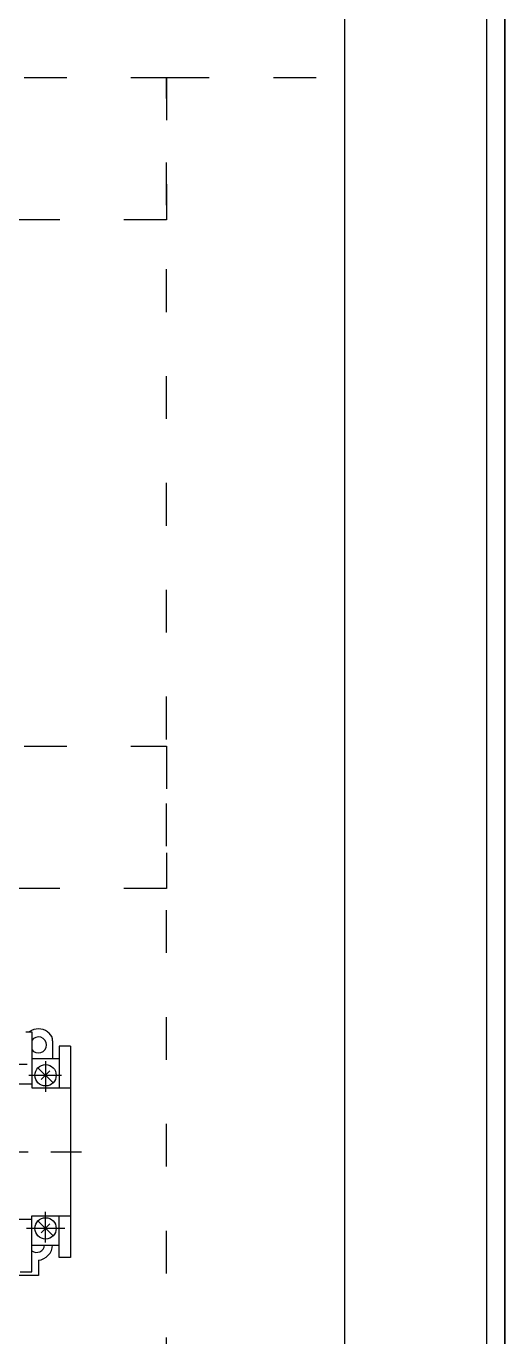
# Model space of a CAD drawing. Header units: millimetres. Extents: x 14879 to 38758, y -20740 to 1136.
# Drawn here: x 35582.7 to 35717.1, y -6864.5 to -6496.5 of the extents above; entities that cross this region are included whole.
import ezdxf

# ---------------------------------------------------------------- set-up
doc = ezdxf.new("R2010")
doc.units = ezdxf.units.MM
doc.linetypes.add('ACAD_ISO03W100', pattern=[30, 12, -18])
doc.linetypes.add('CENTER', pattern=[50.8, 31.75, -6.35, 6.35, -6.35])
for name, color, linetype in [('0B', 6, 'Continuous'), ('0C', 3, 'Continuous'), ('0D', 2, 'Continuous'), ('10', 6, 'CENTER')]:
    doc.layers.add(name, color=color, linetype=linetype)

msp = doc.modelspace()

# ---------------------------------------------------------------- linework, layer by layer
for p, q in [((35717.11, -5903.36), (35717.11, -7858.36)), ((35717.11, -7903.36), (35717.11, -5903.36)), ((35717.11, -7903.36), (35717.11, -5903.36)), ((35717.11, -5903.36), (35717.11, -7858.36)), ((35717.11, -7903.36), (35717.11, -5903.36)), ((35717.11, -5903.36), (35717.11, -7858.36)), ((35712.11, -7898.36), (35712.11, -5908.36)), ((35672.11, -5948.36), (35672.11, -7858.36))]:
    msp.add_line(p, q)
at = {"color": 1, "linetype": 'ACAD_ISO03W100'}
for points in [[(35012.11, -6550.84), (35012.11, -6510.84), (35622.12, -6510.84), (35622.12, -6550.84)], [(35622.12, -6510.84), (35672.11, -6510.84), (35672.11, -7776.75), (35622.12, -7776.75)], [(35012.11, -6738.65), (35012.11, -6698.65), (35622.12, -6698.65), (35622.12, -6738.65)]]:
    msp.add_lwpolyline(points, close=True, dxfattribs=at)
at = {"layer": '0B', "color": 6, "linetype": 'Continuous'}
for p, q in [((35582.56, -6778.88), (35583.55, -6778.88)), ((35590.11, -6781.46), (35590.11, -6786.38)), ((35595.11, -6782.88), (35591.96, -6782.88)), ((35591.96, -6782.88), (35591.96, -6786.38)), ((35595.11, -6782.88), (35595.11, -6842.28)), ((35590.11, -6786.38), (35591.96, -6786.38)), ((35590.1, -6838.78), (35591.96, -6838.78)), ((35591.96, -6842.28), (35591.96, -6838.78)), ((35586.11, -6843.05), (35586.11, -6847.28)), ((35595.11, -6842.28), (35591.96, -6842.28)), ((35586.11, -6847.28), (35576.11, -6847.28))]:
    msp.add_line(p, q, dxfattribs=at)
for centre, radius, start, end in [((35586.11, -6782.58), 4.5, 55.3083, 124.692), ((35586.11, -6782.58), 4.5, 48.1896, 55.3083), ((35587.11, -6781.46), 3, 0, 48.1897), ((35585.61, -6838.58), 4.5, 276.379, 357.453)]:
    msp.add_arc(centre, radius, start, end, dxfattribs=at)
at = {"layer": '0C', "color": 3, "linetype": 'Continuous'}
for p, q in [((35583.55, -6778.88), (35584.26, -6778.88)), ((35584.26, -6778.88), (35584.26, -6794.58)), ((35584.26, -6786.38), (35590.11, -6786.38)), ((35591.96, -6786.38), (35591.96, -6794.58)), ((35584.26, -6793.58), (35542.11, -6793.58)), ((35584.26, -6794.58), (35595.11, -6794.58)), ((35584.26, -6830.58), (35595.11, -6830.58)), ((35584.26, -6846.28), (35584.26, -6830.58)), ((35591.96, -6838.78), (35591.96, -6830.58)), ((35584.26, -6831.58), (35542.11, -6831.58)), ((35584.26, -6838.78), (35590.1, -6838.78)), ((35580.96, -6846.28), (35584.26, -6846.28))]:
    msp.add_line(p, q, dxfattribs=at)
for centre, start, end in [((35586.11, -6782.58), 214.692, 145.308), ((35585.61, -6838.58), 233.13, 354.9)]:
    msp.add_arc(centre, 2.25, start, end, dxfattribs=at)
at = {"layer": '0D', "color": 2, "linetype": 'Continuous'}
for p, q in [((35590.23, -6793.2), (35585.99, -6788.96)), ((35586.87, -6792.31), (35589.35, -6789.84)), ((35590.23, -6836.2), (35585.99, -6831.96)), ((35586.87, -6835.31), (35589.35, -6832.84))]:
    msp.add_line(p, q, dxfattribs=at)
for centre in [(35588.11, -6791.08), (35588.11, -6834.08)]:
    msp.add_circle(centre, 3, dxfattribs=at)
at = {"layer": '10', "color": 6, "linetype": 'CENTER'}
for p, q in [((35582.98, -6788.08), (35543.94, -6788.08)), ((35588.11, -6787.15), (35588.11, -6795.71)), ((35583.42, -6791.08), (35592.57, -6791.08)), ((35538.81, -6812.58), (35598.22, -6812.58)), ((35588.11, -6838.1), (35588.11, -6829.44)), ((35593.56, -6834.08), (35582.81, -6834.08))]:
    msp.add_line(p, q, dxfattribs=at)

doc.saveas('drawing.dxf')
